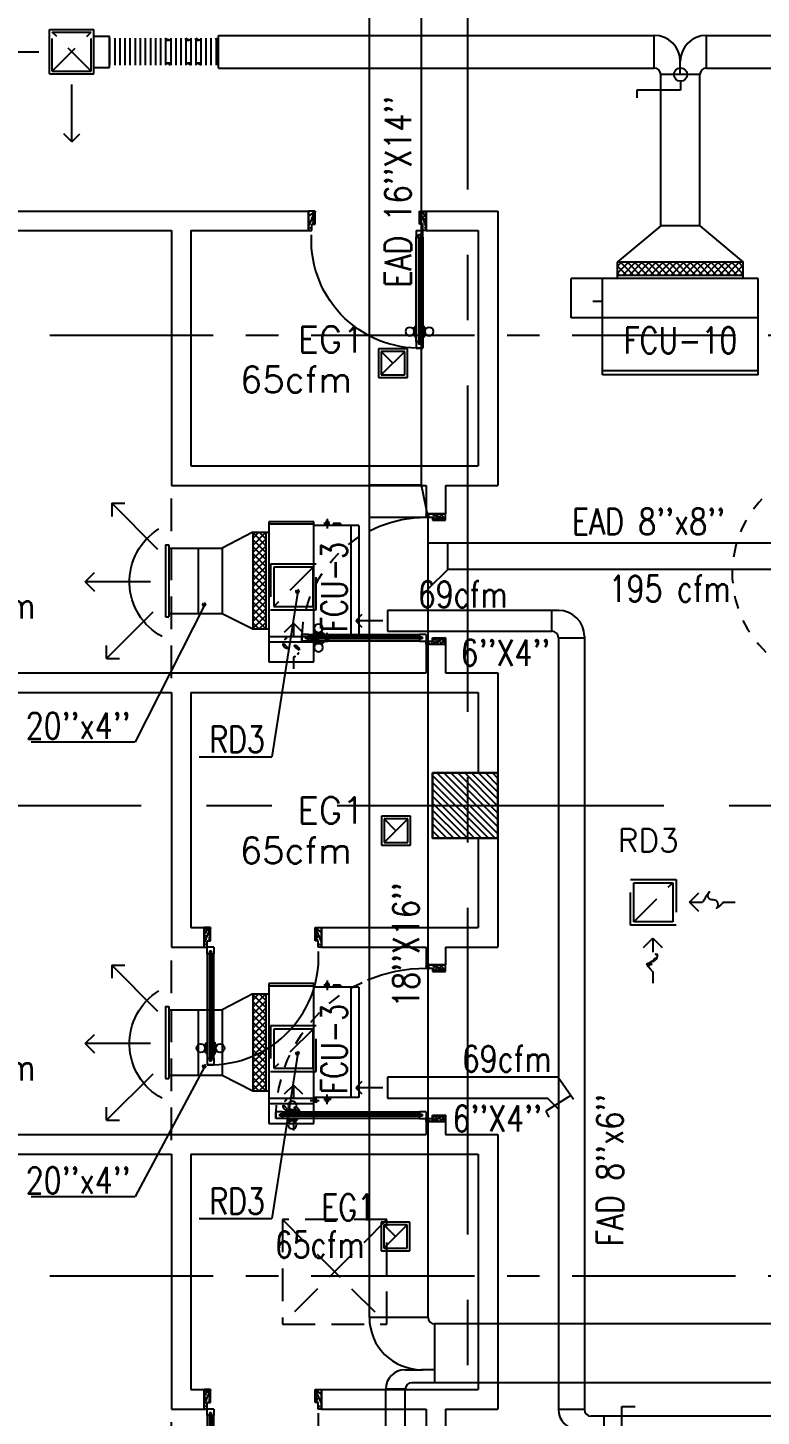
# Model space of a CAD drawing. Extents: x 417866200 to 417866302, y 43498034 to 43498122.
# Drawn here: x 417866214.21 to 417866219.83, y 43498080.18 to 43498090.81 of the extents above; entities that cross this region are included whole.
import ezdxf

# ---------------------------------------------------------------- set-up
doc = ezdxf.new("R2010")
doc.units = 0
doc.header["$MEASUREMENT"] = 0
for name, pattern in [('CENTER', [2, 1.25, -0.25, 0.25, -0.25]), ('CENTERX2', [4, 2.5, -0.5, 0.5, -0.5]), ('HIDDEN', [0.375, 0.25, -0.125])]:
    doc.linetypes.add(name, pattern=pattern)
doc.layers.get('0').update_dxf_attribs({"linetype": 'CONTINUOUS'})
for name, color, linetype in [('AXES', 11, 'CENTERX2'), ('AXES1', 11, 'CENTER'), ('COL', 7, 'CONTINUOUS'), ('DOOR', 9, 'CONTINUOUS'), ('DUCT', 6, 'CONTINUOUS'), ('EXDUCT', 10, 'CONTINUOUS'), ('FCU', 6, 'CONTINUOUS'), ('HAT', 11, 'CONTINUOUS'), ('M-AC-FLEX', 7, 'CONTINUOUS'), ('M-EGU.', 2, 'CONTINUOUS'), ('M-TEXT', 2, 'CONTINUOUS'), ('PSUPPLY', 3, 'HIDDEN'), ('SCD', 2, 'CONTINUOUS'), ('SHAFT', 9, 'CONTINUOUS'), ('TEXT-A', 2, 'CONTINUOUS'), ('WALL', 9, 'CONTINUOUS')]:
    doc.layers.add(name, color=color, linetype=linetype)
doc.styles.add('ROMANS', font='ROMANS.shx', dxfattribs={"width": 0.6})

# ---------------------------------------------------------------- blocks, each defined once
blk = doc.blocks.new('DOOR90')
at = {"layer": 'DOOR', "color": 7, "linetype": 'ByBlock'}
for p, q in [((-150, 0), (0, 0)), ((-150, 0), (-150, -25)), ((0, -50), (-114, 0)), ((0, -50), (-40, 0)), ((0, -50), (0, 0)), ((-1000, -25), (-1050, -25)), ((-1050, -75), (-1050, -25)), ((-1050, -25), (-1050, -75)), ((-1000, -75), (-1050, -75)), ((-1000, -42), (-1020, -42)), ((-1020, -42), (-1020, -58)), ((-1000, -58), (-1020, -58)), ((-1000, -25), (-1000, -42)), ((-1000, -58), (-1000, -75)), ((-878, -18), (-968, -18)), ((-968, -25), (-968, -18)), ((-968, -75), (-968, -82)), ((-878, -82), (-968, -82)), ((-955, -9), (-890, -9)), ((-955, -18), (-955, -9)), ((-955, -18), (-890, -18)), ((-955, -82), (-890, -82)), ((-955, -82), (-955, -91)), ((-955, -91), (-890, -91)), ((-890, -18), (-890, -9)), ((-890, -82), (-890, -91)), ((-878, -25), (-878, -18)), ((-878, -75), (-878, -82)), ((-200, -25), (-150, -25)), ((-200, -42), (-200, -25)), ((-180, -42), (-200, -42)), ((-200, -58), (-180, -58)), ((-200, -75), (-200, -58)), ((-150, -75), (-200, -75)), ((-180, -58), (-180, -42)), ((-150, -25), (-100, -25)), ((-150, -75), (-150, -25)), ((-100, -25), (-100, -50)), ((0, -50), (-100, -37)), ((-100, -50), (0, -50)), ((0, -850), (-114, -900)), ((-100, -875), (-100, -850)), ((0, -850), (-100, -863)), ((-100, -850), (0, -850)), ((0, -850), (-40, -900)), ((0, -850), (0, -900)), ((-150, -875), (-100, -875)), ((-150, -900), (-150, -875)), ((-150, -900), (0, -900)), ((0, -900), (-150, -900))]:
    blk.add_line(p, q, dxfattribs=at)
at = {"layer": 'DOOR', "linetype": 'ByBlock'}
for p, q in [((-200, -25), (-1000, -25)), ((-200, -42), (-1000, -42)), ((-200, -58), (-1000, -58)), ((-1000, -75), (-200, -75))]:
    blk.add_line(p, q, dxfattribs=at)
at = {"layer": 'DOOR', "color": 7, "linetype": 'ByBlock'}
for centre in [(-923, 24), (-923, -124)]:
    blk.add_circle(centre, 32.4, dxfattribs=at)
for centre, radius, start, end in [((0, -50), 154, 161.1053, 166.2858), ((0, -50), 94.4, 148.0182, 180), ((0, -50), 134, 158.1598, 169.28), ((0, -50), 114, 154.0838, 167.3774), ((0, -50), 74.4, 137.7764, 180), ((0, -50), 54.4, 113.2074, 180), ((0, -50), 34.4, 90, 180), ((0, -50), 14.4, 90, 180), ((0, -850), 94.4, 180, 211.9818), ((0, -850), 74.4, 180, 222.2236), ((0, -850), 54.4, 180, 246.7926), ((0, -850), 34.4, 180, 270), ((0, -850), 14.4, 180, 270), ((0, -850), 154, 193.7142, 198.8947), ((0, -850), 134, 190.72, 201.8402)]:
    blk.add_arc(centre, radius, start, end, dxfattribs=at)
at = {"layer": 'DOOR', "linetype": 'HIDDEN', "ltscale": 0.5}
blk.add_arc((-222, -50), 828, 178.2701, 275.003, dxfattribs=at)
blk = doc.blocks.new('DOOR-10')
at = {"layer": 'DOOR', "color": 0, "linetype": 'ByBlock'}
for p, q in [((-26, 1100), (-76, 1100)), ((-76, 1100), (-26, 1100)), ((-76, 1050), (-76, 1100)), ((-43, 1070), (-59, 1070)), ((-59, 1050), (-59, 1070)), ((-43, 1050), (-43, 1070)), ((-26, 1050), (-26, 1100)), ((-83, 1005), (-92, 1005)), ((-92, 1005), (-92, 940)), ((-76, 1018), (-83, 1018)), ((-83, 928), (-83, 1018)), ((-83, 1005), (-83, 940)), ((-59, 1050), (-76, 1050)), ((-26, 1050), (-43, 1050)), ((-26, 1018), (-18, 1018)), ((-18, 928), (-18, 1018)), ((-18, 1005), (-9, 1005)), ((-18, 1005), (-18, 940)), ((-9, 1005), (-9, 940)), ((-83, 940), (-92, 940)), ((-76, 928), (-83, 928)), ((-26, 928), (-18, 928)), ((-18, 940), (-9, 940)), ((-1001, 0), (-1001, 150)), ((-1001, 150), (-976, 150)), ((-1001, 150), (-1001, 0)), ((-976, 150), (-976, 100)), ((-76, 200), (-59, 200)), ((-76, 150), (-76, 200)), ((-76, 150), (-26, 150)), ((-59, 200), (-59, 180)), ((-59, 180), (-43, 180)), ((-43, 200), (-26, 200)), ((-43, 180), (-43, 200)), ((-26, 200), (-26, 150)), ((-1, 150), (-26, 150)), ((-26, 150), (-26, 100)), ((-951, 0), (-1001, 0)), ((-976, 100), (-951, 100)), ((-951, 100), (-951, 0)), ((-51, 100), (-51, 0)), ((-26, 100), (-51, 100)), ((-51, 0), (-1, 0))]:
    blk.add_line(p, q, dxfattribs=at)
at = {"layer": 'DOOR', "linetype": 'ByBlock'}
for p, q in [((-76, 1050), (-76, 200)), ((-59, 200), (-59, 1050)), ((-43, 200), (-43, 1050)), ((-26, 200), (-26, 1050))]:
    blk.add_line(p, q, dxfattribs=at)
at = {"layer": 'DOOR', "color": 9, "linetype": 'ByBlock'}
for p, q in [((-951, 0), (-1001, 114)), ((-51, 0), (-1, 114)), ((-1, 0), (-1, 150)), ((-951, 0), (-1001, 40)), ((-951, 0), (-964, 100)), ((-51, 0), (-37, 100)), ((-51, 0), (-1, 40))]:
    blk.add_line(p, q, dxfattribs=at)
at = {"layer": 'DOOR', "color": 0, "linetype": 'ByBlock'}
for centre in [(-124, 973), (23, 973)]:
    blk.add_circle(centre, 32.4, dxfattribs=at)
at = {"layer": 'DOOR', "linetype": 'HIDDEN', "ltscale": 0.5}
blk.add_arc((-23, 149), 952, 93.1482, 179.9482, dxfattribs=at)
at = {"layer": 'DOOR', "color": 9, "linetype": 'ByBlock'}
for centre, radius, start, end in [((-951, 0), 154, 103.7142, 108.8947), ((-951, 0), 134, 100.72, 111.8402), ((-51, 0), 134, 68.1598, 79.28), ((-51, 0), 114, 64.0838, 77.3774), ((-51, 0), 154, 71.1053, 76.2858), ((-951, 0), 94.4, 90, 121.9818), ((-951, 0), 74.4, 90, 132.2236), ((-951, 0), 54.4, 90, 156.7926), ((-951, 0), 34.4, 90, 180), ((-951, 0), 14.4, 90, 180), ((-51, 0), 94.4, 58.0182, 90), ((-51, 0), 74.4, 47.7764, 90), ((-51, 0), 54.4, 23.2074, 90), ((-51, 0), 34.4, 0, 90), ((-51, 0), 14.4, 0, 90)]:
    blk.add_arc(centre, radius, start, end, dxfattribs=at)
blk = doc.blocks.new('*X98')
at = {"color": 0}
for p, q in [((245929, 162720), (246399, 163190)), ((245929, 162773), (246345, 163190)), ((245929, 162826), (246292, 163190)), ((245929, 162879), (246239, 163190)), ((245929, 162932), (246186, 163190)), ((245929, 162985), (246133, 163190)), ((245929, 163038), (246080, 163190)), ((245929, 163091), (246027, 163190)), ((245929, 163144), (245974, 163190)), ((245952, 162690), (246429, 163167)), ((246005, 162690), (246429, 163114)), ((246058, 162690), (246429, 163061)), ((246111, 162690), (246429, 163008)), ((246164, 162690), (246429, 162955)), ((246217, 162690), (246429, 162902)), ((246270, 162690), (246429, 162849)), ((246323, 162690), (246429, 162796)), ((246376, 162690), (246429, 162742))]:
    blk.add_line(p, q, dxfattribs=at)
blk = doc.blocks.new('COL50')
at = {"layer": 'COL'}
blk.add_lwpolyline([(-250, 250), (-250, -250), (250, -250), (250, 250)], close=True, dxfattribs=at)
blk = doc.blocks.new('DOOR100')
at = {"layer": 'DOOR', "color": 7, "linetype": 'ByBlock'}
for p, q in [((-75, 1250), (-75, 1300)), ((-75, 1300), (-25, 1300)), ((-25, 1300), (-75, 1300)), ((-25, 1250), (-25, 1300)), ((-91, 1205), (-91, 1140)), ((-82, 1205), (-91, 1205)), ((-82, 1128), (-82, 1218)), ((-75, 1218), (-82, 1218)), ((-82, 1205), (-82, 1140)), ((-58, 1250), (-75, 1250)), ((-58, 1250), (-58, 1270)), ((-42, 1270), (-58, 1270)), ((-42, 1250), (-42, 1270)), ((-25, 1250), (-42, 1250)), ((-25, 1218), (-18, 1218)), ((-18, 1128), (-18, 1218)), ((-18, 1205), (-18, 1140)), ((-18, 1205), (-9, 1205)), ((-9, 1205), (-9, 1140)), ((-82, 1140), (-91, 1140)), ((-75, 1128), (-82, 1128)), ((-25, 1128), (-18, 1128)), ((-18, 1140), (-9, 1140)), ((-1200, 0), (-1200, 150)), ((-1200, 150), (-1175, 150)), ((-1200, 150), (-1200, 0)), ((-1150, 0), (-1200, 114)), ((-1175, 150), (-1175, 100)), ((-75, 200), (-58, 200)), ((-75, 150), (-75, 200)), ((-75, 150), (-25, 150)), ((-58, 200), (-58, 180)), ((-58, 180), (-42, 180)), ((-50, 0), (0, 114)), ((-42, 200), (-25, 200)), ((-42, 180), (-42, 200)), ((-25, 200), (-25, 150)), ((0, 150), (-25, 150)), ((-25, 150), (-25, 100)), ((0, 0), (0, 150)), ((0, 150), (0, 0)), ((-1150, 0), (-1200, 40)), ((-1150, 0), (-1200, 0)), ((-1175, 100), (-1150, 100)), ((-1150, 0), (-1163, 100)), ((-1150, 100), (-1150, 0)), ((-50, 100), (-50, 0)), ((-50, 0), (-37, 100)), ((-25, 100), (-50, 100)), ((-50, 0), (0, 40)), ((-50, 0), (0, 0))]:
    blk.add_line(p, q, dxfattribs=at)
at = {"layer": 'DOOR', "linetype": 'ByBlock'}
for p, q in [((-75, 1250), (-75, 200)), ((-58, 200), (-58, 1250)), ((-42, 200), (-42, 1250)), ((-25, 200), (-25, 1250))]:
    blk.add_line(p, q, dxfattribs=at)
at = {"layer": 'DOOR', "color": 7, "linetype": 'ByBlock'}
for centre in [(-124, 1173), (24, 1173)]:
    blk.add_circle(centre, 32.4, dxfattribs=at)
at = {"layer": 'DOOR', "linetype": 'HIDDEN', "ltscale": 0.5}
blk.add_arc((-25, 150), 1150, 90, 180, dxfattribs=at)
at = {"layer": 'DOOR', "color": 7, "linetype": 'ByBlock'}
for centre, radius, start, end in [((-1150, 0), 154, 103.7142, 108.8947), ((-1150, 0), 134, 100.72, 111.8402), ((-50, 0), 134, 68.1598, 79.28), ((-50, 0), 114, 64.0838, 77.3774), ((-50, 0), 154, 71.1053, 76.2858), ((-1150, 0), 94.4, 90, 121.9818), ((-1150, 0), 74.4, 90, 132.2236), ((-1150, 0), 54.4, 90, 156.7926), ((-1150, 0), 34.4, 90, 180), ((-1150, 0), 14.4, 90, 180), ((-50, 0), 94.4, 58.0182, 90), ((-50, 0), 74.4, 47.7764, 90), ((-50, 0), 54.4, 23.2074, 90), ((-50, 0), 34.4, 0, 90), ((-50, 0), 14.4, 0, 90)]:
    blk.add_arc(centre, radius, start, end, dxfattribs=at)
blk = doc.blocks.new('*X25')
at = {"color": 0}
for p, q in [((-750, 2538), (-672, 2616)), ((-750, 2591), (-725, 2616)), ((-660, 2516), (-750, 2606)), ((-713, 2516), (-750, 2553)), ((-719, 2516), (-619, 2616)), ((-607, 2516), (-707, 2616)), ((-666, 2516), (-566, 2616)), ((-554, 2516), (-654, 2616)), ((-613, 2516), (-513, 2616)), ((-501, 2516), (-601, 2616)), ((-560, 2516), (-460, 2616)), ((-448, 2516), (-548, 2616)), ((-507, 2516), (-407, 2616)), ((-394, 2516), (-494, 2616)), ((-454, 2516), (-354, 2616)), ((-341, 2516), (-441, 2616)), ((-401, 2516), (-301, 2616)), ((-288, 2516), (-388, 2616)), ((-348, 2516), (-248, 2616)), ((-235, 2516), (-335, 2616)), ((-295, 2516), (-195, 2616)), ((-182, 2516), (-282, 2616)), ((-242, 2516), (-142, 2616)), ((-129, 2516), (-229, 2616)), ((-189, 2516), (-89, 2616)), ((-76, 2516), (-176, 2616)), ((-136, 2516), (-36, 2616)), ((-23, 2516), (-123, 2616)), ((-83, 2516), (17, 2616)), ((30, 2516), (-70, 2616)), ((-30, 2516), (70, 2616)), ((83, 2516), (-17, 2616)), ((23, 2516), (123, 2616)), ((136, 2516), (36, 2616)), ((76, 2516), (176, 2616)), ((189, 2516), (89, 2616)), ((129, 2516), (215, 2601)), ((215, 2543), (142, 2616)), ((215, 2596), (195, 2616)), ((182, 2516), (215, 2548))]:
    blk.add_line(p, q, dxfattribs=at)
blk = doc.blocks.new('WAP16')
at = {"color": 6}
for p, q in [((-597, 0), (-597, -737)), ((-597, 0), (597, 0)), ((597, 0), (597, -737)), ((-597, -437), (597, -437)), ((-597, -737), (597, -737))]:
    blk.add_line(p, q, dxfattribs=at)
at = {"color": 3}
for p, q in [((-597, -32), (597, -32)), ((597, -437), (835, -437)), ((835, -437), (835, -737)), ((597, -562), (670, -562)), ((-482, -737), (-482, -862)), ((482, -737), (482, -862)), ((597, -737), (835, -737)), ((-482, -762), (482, -762)), ((-482, -862), (482, -862))]:
    blk.add_line(p, q, dxfattribs=at)
at = {"color": 11}
blk.add_blockref('*X25', (268, -3378), dxfattribs=at)
blk = doc.blocks.new('*X71')
at = {"color": 0}
for p, q in [((16890, -2467), (16943, -2414)), ((16890, -2520), (16990, -2420)), ((16990, -2512), (16892, -2414)), ((16990, -2459), (16945, -2414)), ((16990, -2565), (16890, -2465)), ((16890, -2573), (16990, -2473)), ((16990, -2619), (16890, -2519)), ((16890, -2626), (16990, -2526)), ((16990, -2672), (16890, -2572)), ((16890, -2679), (16990, -2579)), ((16990, -2725), (16890, -2625)), ((16890, -2732), (16990, -2632)), ((16990, -2778), (16890, -2678)), ((16890, -2785), (16990, -2685)), ((16990, -2831), (16890, -2731)), ((16890, -2838), (16990, -2738)), ((16990, -2884), (16890, -2784)), ((16890, -2891), (16990, -2791)), ((16990, -2937), (16890, -2837)), ((16890, -2944), (16990, -2844)), ((16990, -2990), (16890, -2890)), ((16890, -2997), (16990, -2897)), ((16990, -3043), (16890, -2943)), ((16890, -3050), (16990, -2950)), ((16990, -3096), (16890, -2996)), ((16890, -3103), (16990, -3003)), ((16990, -3149), (16890, -3049)), ((16892, -3155), (16990, -3056)), ((16944, -3155), (16890, -3102)), ((16945, -3155), (16990, -3109))]:
    blk.add_line(p, q, dxfattribs=at)

msp = doc.modelspace()

# ---------------------------------------------------------------- linework, layer by layer
at = {"layer": 'AXES'}
for p, q in [((417866217.584, 43498033.573), (417866217.584, 43498111.285)), ((417866200.584, 43498084.857), (417866268.624, 43498084.857))]:
    msp.add_line(p, q, dxfattribs=at)
at = {"layer": 'AXES1'}
for p, q in [((417866210.384, 43498088.457), (417866267.788, 43498088.457)), ((417866210.384, 43498081.257), (417866267.788, 43498081.257))]:
    msp.add_line(p, q, dxfattribs=at)
at = {"layer": 'DUCT', "linetype": 'ByBlock'}
for p, q in [((417866215.674, 43498090.502), (417866215.674, 43498090.752)), ((417866215.674, 43498090.752), (417866219.011, 43498090.752)), ((417866219.011, 43498090.502), (417866219.011, 43498090.752)), ((417866219.411, 43498090.502), (417866219.411, 43498090.752)), ((417866219.411, 43498090.752), (417866228.602, 43498090.752)), ((417866219.211, 43498090.452), (417866219.211, 43498090.552)), ((417866215.674, 43498090.502), (417866219.011, 43498090.502)), ((417866219.061, 43498089.295), (417866219.061, 43498090.452)), ((417866219.361, 43498090.452), (417866219.061, 43498090.452)), ((417866219.361, 43498089.295), (417866219.361, 43498090.452)), ((417866219.411, 43498090.502), (417866228.602, 43498090.502)), ((417866219.213, 43498090.401), (417866219.213, 43498090.332)), ((417866219.213, 43498090.332), (417866218.878, 43498090.332)), ((417866218.878, 43498090.332), (417866218.878, 43498090.274)), ((417866219.061, 43498089.295), (417866218.728, 43498089.015)), ((417866219.361, 43498089.295), (417866219.061, 43498089.295)), ((417866219.361, 43498089.295), (417866219.693, 43498089.015)), ((417866218.277, 43498086.14), (417866218.277, 43498080.232)), ((417866218.477, 43498086.15), (417866218.477, 43498080.232)), ((417866218.764, 43498080.256), (417866218.865, 43498080.256)), ((417866218.764, 43498080.084), (417866218.764, 43498080.256)), ((417866218.477, 43498080.232), (417866218.277, 43498080.232)), ((417866234.267, 43498080.182), (417866218.527, 43498080.182)), ((417866218.627, 43498079.882), (417866218.627, 43498080.182))]:
    msp.add_line(p, q, dxfattribs=at)
at = {"layer": 'DUCT', "linetype": 'Continuous'}
for p, q in [((417866215.938, 43498086.949), (417866215.703, 43498086.827)), ((417866215.295, 43498086.827), (417866215.52, 43498086.827)), ((417866215.52, 43498086.827), (417866215.52, 43498086.327)), ((417866215.52, 43498086.827), (417866215.703, 43498086.827)), ((417866215.703, 43498086.827), (417866215.703, 43498086.327)), ((417866215.295, 43498086.327), (417866215.52, 43498086.327)), ((417866215.52, 43498086.327), (417866215.703, 43498086.327)), ((417866215.703, 43498086.327), (417866215.938, 43498086.208)), ((417866215.938, 43498083.414), (417866215.703, 43498083.292)), ((417866215.295, 43498083.292), (417866215.52, 43498083.292)), ((417866215.52, 43498083.292), (417866215.52, 43498082.792)), ((417866215.52, 43498083.292), (417866215.703, 43498083.292)), ((417866215.703, 43498083.292), (417866215.703, 43498082.792)), ((417866215.295, 43498082.792), (417866215.52, 43498082.792)), ((417866215.52, 43498082.792), (417866215.703, 43498082.792)), ((417866215.703, 43498082.792), (417866215.938, 43498082.673))]:
    msp.add_line(p, q, dxfattribs=at)
at = {"layer": 'DUCT'}
for p, q in [((417866218.277, 43498086.35), (417866216.968, 43498086.35)), ((417866216.968, 43498086.35), (417866216.968, 43498086.19)), ((417866218.227, 43498086.19), (417866218.227, 43498086.35)), ((417866216.968, 43498086.19), (417866218.227, 43498086.19)), ((417866218.181, 43498086.092), (417866218.181, 43498086.092)), ((417866218.277, 43498086.14), (417866218.477, 43498086.14)), ((417866218.275, 43498082.776), (417866216.968, 43498082.776)), ((417866216.968, 43498082.776), (417866216.968, 43498082.616)), ((417866218.275, 43498082.776), (417866218.393, 43498082.608)), ((417866216.968, 43498082.616), (417866218.195, 43498082.616)), ((417866218.372, 43498082.637), (417866218.181, 43498082.517)), ((417866218.275, 43498082.536), (417866218.195, 43498082.616)), ((417866218.181, 43498082.517), (417866218.204, 43498082.472)), ((417866218.181, 43498082.517), (417866218.181, 43498082.517))]:
    msp.add_line(p, q, dxfattribs=at)
at = {"layer": 'DUCT', "linetype": 'ByBlock'}
msp.add_circle((417866219.213, 43498090.452), 0.0512, dxfattribs=at)
for centre, radius, start, end in [((417866219.011, 43498090.552), 0.2, 0, 90), ((417866219.411, 43498090.552), 0.2, 90, 180), ((417866219.011, 43498090.452), 0.05, 0, 90), ((417866219.411, 43498090.452), 0.05, 90, 180), ((417866218.427, 43498080.232), 0.15, 180, 270), ((417866218.527, 43498080.232), 0.05, 180, 270)]:
    msp.add_arc(centre, radius, start, end, dxfattribs=at)
at = {"layer": 'DUCT'}
for centre, radius in [((417866218.277, 43498086.15), 0.2), ((417866218.227, 43498086.14), 0.05)]:
    msp.add_arc(centre, radius, 0, 90, dxfattribs=at)
at = {"layer": 'EXDUCT', "linetype": 'ByBlock'}
for p, q in [((417866216.83, 43498080.938), (417866216.83, 43498092.557)), ((417866217.23, 43498087.31), (417866217.23, 43498092.432)), ((417866217.23, 43498087.31), (417866216.83, 43498087.31)), ((417866217.28, 43498087.062), (417866217.23, 43498087.31)), ((417866217.28, 43498087.062), (417866216.83, 43498087.062)), ((417866217.28, 43498080.938), (417866217.28, 43498087.062)), ((417866222.628, 43498086.864), (417866217.28, 43498086.864)), ((417866217.43, 43498086.664), (417866217.43, 43498086.864)), ((417866217.43, 43498086.664), (417866217.28, 43498086.514)), ((417866221.391, 43498086.664), (417866217.43, 43498086.664)), ((417866217.28, 43498080.938), (417866216.83, 43498080.938)), ((417866217.33, 43498080.888), (417866217.33, 43498080.438)), ((417866227.393, 43498080.888), (417866217.33, 43498080.888)), ((417866217.105, 43498080.538), (417866217.238, 43498080.538)), ((417866217.33, 43498080.538), (417866217.23, 43498080.538)), ((417866217.105, 43498080.388), (417866216.955, 43498080.388)), ((417866216.955, 43498077.469), (417866216.955, 43498080.388)), ((417866217.105, 43498077.469), (417866217.105, 43498080.388)), ((417866227.393, 43498080.438), (417866217.155, 43498080.438))]:
    msp.add_line(p, q, dxfattribs=at)
for centre, radius, start, end in [((417866217.23, 43498080.938), 0.4, 180, 270), ((417866217.33, 43498080.938), 0.05, 180, 270), ((417866217.105, 43498080.388), 0.15, 90, 180), ((417866217.155, 43498080.388), 0.05, 90, 180)]:
    msp.add_arc(centre, radius, start, end, dxfattribs=at)
at = {"layer": 'FCU', "color": 3}
for p, q in [((417866216.507, 43498087.051), (417866216.507, 43498086.978)), ((417866215.938, 43498086.949), (417866215.938, 43498086.208)), ((417866215.938, 43498086.949), (417866216.061, 43498086.949)), ((417866216.038, 43498086.949), (417866216.038, 43498086.208)), ((417866216.404, 43498087.009), (417866216.061, 43498087.009)), ((417866216.528, 43498087.016), (417866216.481, 43498087.016)), ((417866216.517, 43498087.031), (417866216.497, 43498087.031)), ((417866216.497, 43498087.031), (417866216.497, 43498087.001)), ((417866216.517, 43498087.031), (417866216.517, 43498087.001)), ((417866216.553, 43498087.016), (417866216.553, 43498087.001)), ((417866216.608, 43498087.016), (417866216.553, 43498087.016)), ((417866216.608, 43498087.016), (417866216.608, 43498087.001)), ((417866216.689, 43498087.001), (417866216.689, 43498086.156)), ((417866215.938, 43498086.208), (417866216.061, 43498086.208)), ((417866216.404, 43498086.148), (417866216.061, 43498086.148)), ((417866216.061, 43498086.11), (417866216.061, 43498085.957)), ((417866216.445, 43498086.131), (417866216.376, 43498086.131)), ((417866216.429, 43498086.141), (417866216.404, 43498086.141)), ((417866216.429, 43498086.121), (417866216.404, 43498086.121)), ((417866216.404, 43498085.957), (417866216.404, 43498086.11)), ((417866216.429, 43498086.121), (417866216.429, 43498086.141)), ((417866216.537, 43498086.141), (417866216.481, 43498086.141)), ((417866216.497, 43498086.126), (417866216.497, 43498086.156)), ((417866216.517, 43498086.126), (417866216.497, 43498086.126)), ((417866216.507, 43498086.106), (417866216.507, 43498086.179)), ((417866216.517, 43498086.126), (417866216.517, 43498086.156)), ((417866216.061, 43498085.957), (417866216.404, 43498085.957)), ((417866216.404, 43498083.474), (417866216.061, 43498083.474)), ((417866216.528, 43498083.481), (417866216.481, 43498083.481)), ((417866216.517, 43498083.496), (417866216.497, 43498083.496)), ((417866216.497, 43498083.496), (417866216.497, 43498083.466)), ((417866216.507, 43498083.516), (417866216.507, 43498083.443)), ((417866216.517, 43498083.496), (417866216.517, 43498083.466)), ((417866216.553, 43498083.481), (417866216.553, 43498083.466)), ((417866216.608, 43498083.481), (417866216.553, 43498083.481)), ((417866216.608, 43498083.481), (417866216.608, 43498083.466)), ((417866216.689, 43498083.466), (417866216.689, 43498082.621)), ((417866215.938, 43498083.414), (417866215.938, 43498082.673)), ((417866215.938, 43498083.414), (417866216.061, 43498083.414)), ((417866216.038, 43498083.414), (417866216.038, 43498082.673)), ((417866215.938, 43498082.673), (417866216.061, 43498082.673)), ((417866216.404, 43498082.613), (417866216.061, 43498082.613)), ((417866216.445, 43498082.596), (417866216.376, 43498082.596)), ((417866216.429, 43498082.606), (417866216.404, 43498082.606)), ((417866216.429, 43498082.586), (417866216.404, 43498082.586)), ((417866216.429, 43498082.586), (417866216.429, 43498082.606)), ((417866216.537, 43498082.606), (417866216.481, 43498082.606)), ((417866216.497, 43498082.591), (417866216.497, 43498082.621)), ((417866216.517, 43498082.591), (417866216.497, 43498082.591)), ((417866216.507, 43498082.571), (417866216.507, 43498082.644)), ((417866216.517, 43498082.591), (417866216.517, 43498082.621)), ((417866216.061, 43498082.575), (417866216.061, 43498082.422)), ((417866216.404, 43498082.422), (417866216.404, 43498082.575)), ((417866216.061, 43498082.422), (417866216.404, 43498082.422))]:
    msp.add_line(p, q, dxfattribs=at)
at = {"layer": 'FCU', "color": 6}
for p, q in [((417866216.404, 43498087.029), (417866216.061, 43498087.029)), ((417866216.061, 43498087.029), (417866216.061, 43498086.11)), ((417866216.404, 43498086.11), (417866216.404, 43498087.029)), ((417866216.75, 43498087.001), (417866216.404, 43498087.001)), ((417866216.75, 43498087.001), (417866216.75, 43498086.156)), ((417866216.061, 43498086.11), (417866216.404, 43498086.11)), ((417866216.75, 43498086.156), (417866216.404, 43498086.156)), ((417866216.404, 43498083.494), (417866216.061, 43498083.494)), ((417866216.061, 43498083.494), (417866216.061, 43498082.575)), ((417866216.404, 43498082.575), (417866216.404, 43498083.494)), ((417866216.75, 43498083.466), (417866216.404, 43498083.466)), ((417866216.75, 43498083.466), (417866216.75, 43498082.621)), ((417866216.75, 43498082.621), (417866216.404, 43498082.621)), ((417866216.061, 43498082.575), (417866216.404, 43498082.575))]:
    msp.add_line(p, q, dxfattribs=at)
at = {"layer": 'M-AC-FLEX', "color": 11}
for p, q in [((417866214.841, 43498090.731), (417866214.841, 43498090.523)), ((417866214.88, 43498090.731), (417866214.88, 43498090.523)), ((417866214.919, 43498090.731), (417866214.919, 43498090.523)), ((417866214.958, 43498090.731), (417866214.958, 43498090.523)), ((417866214.997, 43498090.731), (417866214.997, 43498090.523)), ((417866215.036, 43498090.731), (417866215.036, 43498090.523)), ((417866215.036, 43498090.731), (417866215.036, 43498090.523)), ((417866215.075, 43498090.731), (417866215.075, 43498090.523)), ((417866215.114, 43498090.731), (417866215.114, 43498090.523)), ((417866215.153, 43498090.731), (417866215.153, 43498090.523)), ((417866215.192, 43498090.731), (417866215.192, 43498090.523)), ((417866215.231, 43498090.731), (417866215.231, 43498090.523)), ((417866215.27, 43498090.731), (417866215.27, 43498090.523)), ((417866215.27, 43498090.731), (417866215.27, 43498090.523)), ((417866215.309, 43498090.731), (417866215.309, 43498090.523)), ((417866215.309, 43498090.731), (417866215.309, 43498090.523)), ((417866215.347, 43498090.731), (417866215.347, 43498090.523)), ((417866215.347, 43498090.731), (417866215.347, 43498090.523)), ((417866215.386, 43498090.731), (417866215.386, 43498090.523)), ((417866215.386, 43498090.731), (417866215.386, 43498090.523)), ((417866215.424, 43498090.731), (417866215.424, 43498090.523)), ((417866215.424, 43498090.731), (417866215.424, 43498090.523)), ((417866215.424, 43498090.731), (417866215.424, 43498090.523)), ((417866215.424, 43498090.731), (417866215.424, 43498090.523)), ((417866215.463, 43498090.731), (417866215.463, 43498090.523)), ((417866215.463, 43498090.731), (417866215.463, 43498090.523)), ((417866215.463, 43498090.731), (417866215.463, 43498090.523)), ((417866215.463, 43498090.731), (417866215.463, 43498090.523)), ((417866215.501, 43498090.731), (417866215.501, 43498090.523)), ((417866215.501, 43498090.731), (417866215.501, 43498090.523)), ((417866215.501, 43498090.731), (417866215.501, 43498090.523)), ((417866215.501, 43498090.731), (417866215.501, 43498090.523)), ((417866215.54, 43498090.731), (417866215.54, 43498090.523)), ((417866215.54, 43498090.731), (417866215.54, 43498090.523)), ((417866215.54, 43498090.731), (417866215.54, 43498090.523)), ((417866215.54, 43498090.731), (417866215.54, 43498090.523)), ((417866215.578, 43498090.731), (417866215.578, 43498090.523)), ((417866215.578, 43498090.731), (417866215.578, 43498090.523)), ((417866215.617, 43498090.731), (417866215.617, 43498090.523)), ((417866215.617, 43498090.731), (417866215.617, 43498090.523)), ((417866215.656, 43498090.731), (417866215.656, 43498090.523)), ((417866215.656, 43498090.731), (417866215.656, 43498090.523))]:
    msp.add_line(p, q, dxfattribs=at)
at = {"layer": 'M-AC-FLEX'}
for points in [[(417866214.919, 43498090.731, -1), (417866214.88, 43498090.731, 1), (417866214.841, 43498090.731)], [(417866214.88, 43498090.731, 1), (417866214.919, 43498090.731, -1), (417866214.958, 43498090.731)], [(417866214.958, 43498090.731, 1), (417866214.919, 43498090.731)], [(417866214.997, 43498090.731, -1), (417866214.958, 43498090.731, 1), (417866214.919, 43498090.731)], [(417866214.919, 43498090.731, -1), (417866214.958, 43498090.731)], [(417866214.958, 43498090.731, 1), (417866214.997, 43498090.731, -1), (417866215.036, 43498090.731)], [(417866215.036, 43498090.731, 1), (417866214.997, 43498090.731)], [(417866215.075, 43498090.731, -1), (417866215.036, 43498090.731, 1), (417866214.997, 43498090.731)], [(417866214.997, 43498090.731, -1), (417866215.036, 43498090.731)], [(417866214.997, 43498090.731, -1), (417866215.036, 43498090.731)], [(417866215.036, 43498090.731, 1), (417866214.997, 43498090.731)], [(417866215.036, 43498090.731, 1), (417866215.075, 43498090.731, -1), (417866215.114, 43498090.731)], [(417866215.153, 43498090.731, -1), (417866215.114, 43498090.731, 1), (417866215.075, 43498090.731)], [(417866215.075, 43498090.731, -1), (417866215.114, 43498090.731)], [(417866215.114, 43498090.731, 1), (417866215.075, 43498090.731)], [(417866215.114, 43498090.731, 1), (417866215.153, 43498090.731, -1), (417866215.192, 43498090.731, 1), (417866215.231, 43498090.731, -1.018005), (417866215.27, 43498090.731)], [(417866215.386, 43498090.731, -1), (417866215.347, 43498090.731, 1.018005), (417866215.309, 43498090.731)], [(417866215.347, 43498090.731, 1), (417866215.386, 43498090.731, -1.018005), (417866215.424, 43498090.731)], [(417866215.463, 43498090.731, -1.017916), (417866215.501, 43498090.731)], [(417866215.463, 43498090.731, -1.017916), (417866215.501, 43498090.731)], [(417866215.617, 43498090.731, -1), (417866215.578, 43498090.731, 1.018005), (417866215.54, 43498090.731)], [(417866215.578, 43498090.731, 1), (417866215.617, 43498090.731, -1.018005), (417866215.656, 43498090.731)], [(417866214.919, 43498090.523, 1), (417866214.88, 43498090.523, -1), (417866214.841, 43498090.523)], [(417866214.88, 43498090.523, -1), (417866214.919, 43498090.523, 1), (417866214.958, 43498090.523)], [(417866214.997, 43498090.523, 1), (417866214.958, 43498090.523, -1), (417866214.919, 43498090.523)], [(417866214.958, 43498090.523, -1.000001), (417866214.919, 43498090.523)], [(417866214.919, 43498090.523, 1.000001), (417866214.958, 43498090.523)], [(417866214.958, 43498090.523, -1), (417866214.997, 43498090.523, 1), (417866215.036, 43498090.523)], [(417866215.075, 43498090.523, 1), (417866215.036, 43498090.523, -1), (417866214.997, 43498090.523)], [(417866215.036, 43498090.523, -1.000001), (417866214.997, 43498090.523)], [(417866214.997, 43498090.523, 1.000001), (417866215.036, 43498090.523)], [(417866214.997, 43498090.523, 1.000001), (417866215.036, 43498090.523)], [(417866215.036, 43498090.523, -1.000001), (417866214.997, 43498090.523)], [(417866215.036, 43498090.523, -1), (417866215.075, 43498090.523, 1), (417866215.114, 43498090.523)], [(417866215.153, 43498090.523, 1), (417866215.114, 43498090.523, -1), (417866215.075, 43498090.523)], [(417866215.075, 43498090.523, 1.000001), (417866215.114, 43498090.523)], [(417866215.114, 43498090.523, -1.000001), (417866215.075, 43498090.523)], [(417866215.114, 43498090.523, -1), (417866215.153, 43498090.523, 1), (417866215.192, 43498090.523, -1), (417866215.231, 43498090.523, 1.018005), (417866215.27, 43498090.523)], [(417866215.386, 43498090.523, 1), (417866215.347, 43498090.523, -1.018005), (417866215.309, 43498090.523)], [(417866215.347, 43498090.523, -1), (417866215.386, 43498090.523, 1.018005), (417866215.424, 43498090.523)], [(417866215.501, 43498090.523, -1.000002), (417866215.463, 43498090.524)], [(417866215.617, 43498090.523, 1), (417866215.578, 43498090.523, -1.018005), (417866215.54, 43498090.523)], [(417866215.578, 43498090.523, -1), (417866215.617, 43498090.523, 1.018005), (417866215.656, 43498090.523)]]:
    msp.add_lwpolyline(points, format="xyb", dxfattribs=at)
for centre, start, end in [((417866215.289, 43498090.731), 180, 331.5686), ((417866215.289, 43498090.731), 208.4314, 0), ((417866215.444, 43498090.731), 180, 331.5686), ((417866215.444, 43498090.731), 180, 331.5686), ((417866215.444, 43498090.731), 208.4314, 0), ((417866215.444, 43498090.731), 208.4314, 0), ((417866215.52, 43498090.731), 180, 331.5686), ((417866215.52, 43498090.731), 180, 331.5686), ((417866215.52, 43498090.731), 208.4314, 0), ((417866215.52, 43498090.731), 208.4314, 0), ((417866215.675, 43498090.731), 180, 267.8333), ((417866215.675, 43498090.731), 208.4314, 267.8333), ((417866215.289, 43498090.523), 28.4314, 180.0178), ((417866215.289, 43498090.523), 28.4314, 180.0178), ((417866215.289, 43498090.523), 359.9822, 151.5686), ((417866215.289, 43498090.523), 359.9822, 151.5686), ((417866215.444, 43498090.523), 28.4314, 180.0178), ((417866215.444, 43498090.523), 28.4314, 180.0178), ((417866215.444, 43498090.523), 28.4314, 180.0178), ((417866215.444, 43498090.523), 28.4314, 180.0178), ((417866215.444, 43498090.523), 359.9822, 151.5686), ((417866215.444, 43498090.523), 359.9822, 151.5686), ((417866215.444, 43498090.523), 359.9822, 151.5686), ((417866215.444, 43498090.523), 359.9822, 151.5686), ((417866215.52, 43498090.523), 28.4314, 180.0178), ((417866215.52, 43498090.523), 28.4314, 180.0178), ((417866215.52, 43498090.523), 28.4314, 180.0178), ((417866215.52, 43498090.523), 28.4314, 180.0178), ((417866215.52, 43498090.523), 359.9822, 151.5686), ((417866215.52, 43498090.523), 359.9822, 151.5686), ((417866215.52, 43498090.523), 359.9822, 151.5686), ((417866215.52, 43498090.523), 359.9822, 151.5686), ((417866215.675, 43498090.523), 92.1667, 180.0178), ((417866215.675, 43498090.523), 92.1667, 180.0178), ((417866215.675, 43498090.523), 92.1667, 151.5686), ((417866215.675, 43498090.523), 92.1667, 151.5686)]:
    msp.add_arc(centre, 0.0195, start, end, dxfattribs=at)
at = {"layer": 'M-EGU.'}
for p, q in [((417866214.381, 43498090.797), (417866214.721, 43498090.797)), ((417866214.381, 43498090.457), (417866214.381, 43498090.797)), ((417866214.721, 43498090.457), (417866214.721, 43498090.797)), ((417866214.721, 43498090.747), (417866214.841, 43498090.747)), ((417866214.841, 43498090.507), (417866214.841, 43498090.747)), ((417866213.86, 43498090.627), (417866214.299, 43498090.627)), ((417866214.381, 43498090.457), (417866214.721, 43498090.457)), ((417866214.721, 43498090.507), (417866214.841, 43498090.507)), ((417866214.551, 43498089.936), (417866214.551, 43498090.375)), ((417866214.551, 43498089.936), (417866214.49, 43498089.997)), ((417866214.551, 43498089.936), (417866214.612, 43498089.997)), ((417866216.399, 43498086.68), (417866216.099, 43498086.68)), ((417866216.099, 43498086.68), (417866216.099, 43498086.38)), ((417866216.399, 43498086.38), (417866216.399, 43498086.68)), ((417866216.099, 43498086.38), (417866216.399, 43498086.38)), ((417866216.773, 43498086.318), (417866216.726, 43498086.27)), ((417866216.249, 43498086.252), (417866216.178, 43498086.181)), ((417866216.32, 43498086.181), (417866216.249, 43498086.252)), ((417866216.249, 43498086.252), (417866216.249, 43498086.151)), ((417866216.933, 43498086.27), (417866216.726, 43498086.27)), ((417866216.726, 43498086.27), (417866216.773, 43498086.223)), ((417866216.249, 43498085.992), (417866216.249, 43498085.903)), ((417866218.854, 43498083.966), (417866218.854, 43498084.266)), ((417866218.854, 43498084.266), (417866219.154, 43498084.266)), ((417866219.154, 43498084.266), (417866219.154, 43498083.966)), ((417866219.281, 43498084.116), (417866219.352, 43498084.187)), ((417866219.352, 43498084.045), (417866219.281, 43498084.116)), ((417866219.281, 43498084.116), (417866219.382, 43498084.116)), ((417866219.542, 43498084.116), (417866219.63, 43498084.116)), ((417866219.154, 43498083.966), (417866218.854, 43498083.966)), ((417866218.93, 43498083.769), (417866219.001, 43498083.84)), ((417866219.001, 43498083.84), (417866219.071, 43498083.769)), ((417866219.001, 43498083.84), (417866219.001, 43498083.733)), ((417866219.001, 43498083.583), (417866219.001, 43498083.497)), ((417866216.399, 43498083.145), (417866216.099, 43498083.145)), ((417866216.099, 43498083.145), (417866216.099, 43498082.845)), ((417866216.399, 43498082.845), (417866216.399, 43498083.145)), ((417866216.099, 43498082.845), (417866216.399, 43498082.845)), ((417866216.249, 43498082.717), (417866216.178, 43498082.646)), ((417866216.32, 43498082.646), (417866216.249, 43498082.717)), ((417866216.249, 43498082.717), (417866216.249, 43498082.616)), ((417866216.773, 43498082.743), (417866216.726, 43498082.696)), ((417866216.933, 43498082.696), (417866216.726, 43498082.696)), ((417866216.726, 43498082.696), (417866216.773, 43498082.649)), ((417866216.249, 43498082.457), (417866216.249, 43498082.368))]:
    msp.add_line(p, q, dxfattribs=at)
at = {"layer": 'M-EGU.', "linetype": 'HIDDEN'}
for p, q in [((417866214.401, 43498090.477), (417866214.701, 43498090.777)), ((417866214.701, 43498090.477), (417866214.401, 43498090.777)), ((417866214.401, 43498090.777), (417866214.701, 43498090.777)), ((417866214.401, 43498090.477), (417866214.401, 43498090.777)), ((417866214.701, 43498090.477), (417866214.701, 43498090.777)), ((417866214.401, 43498090.477), (417866214.701, 43498090.477)), ((417866215.314, 43498085.831), (417866215.314, 43498087.286)), ((417866215.314, 43498085.831), (417866215.314, 43498087.244)), ((417866216.424, 43498086.705), (417866216.074, 43498086.705)), ((417866216.074, 43498086.705), (417866216.074, 43498086.355)), ((417866216.399, 43498086.68), (417866216.099, 43498086.38)), ((417866216.424, 43498086.355), (417866216.424, 43498086.705)), ((417866216.074, 43498086.355), (417866216.424, 43498086.355)), ((417866218.829, 43498083.941), (417866218.829, 43498084.291)), ((417866218.829, 43498084.291), (417866219.179, 43498084.291)), ((417866219.179, 43498084.291), (417866219.179, 43498083.941)), ((417866218.854, 43498083.966), (417866219.154, 43498084.266)), ((417866219.179, 43498083.941), (417866218.829, 43498083.941)), ((417866215.314, 43498082.296), (417866215.314, 43498083.751)), ((417866215.314, 43498082.296), (417866215.314, 43498083.709)), ((417866216.424, 43498083.17), (417866216.074, 43498083.17)), ((417866216.074, 43498083.17), (417866216.074, 43498082.82)), ((417866216.399, 43498083.145), (417866216.099, 43498082.845)), ((417866216.424, 43498082.82), (417866216.424, 43498083.17)), ((417866216.074, 43498082.82), (417866216.424, 43498082.82)), ((417866215.314, 43498078.761), (417866215.314, 43498080.216))]:
    msp.add_line(p, q, dxfattribs=at)
at = {"layer": 'M-EGU.', "color": 2}
for p, q in [((417866214.858, 43498087.17), (417866214.958, 43498087.17)), ((417866214.858, 43498087.17), (417866214.858, 43498087.07)), ((417866215.211, 43498086.816), (417866214.858, 43498087.17)), ((417866214.654, 43498086.569), (417866214.725, 43498086.64)), ((417866214.654, 43498086.569), (417866214.725, 43498086.498)), ((417866215.154, 43498086.569), (417866214.654, 43498086.569)), ((417866215.171, 43498086.336), (417866214.818, 43498085.982)), ((417866214.818, 43498085.982), (417866214.818, 43498086.082)), ((417866214.818, 43498085.982), (417866214.918, 43498085.982)), ((417866214.858, 43498083.635), (417866214.958, 43498083.635)), ((417866214.858, 43498083.635), (417866214.858, 43498083.535)), ((417866215.211, 43498083.281), (417866214.858, 43498083.635)), ((417866214.654, 43498083.034), (417866214.725, 43498083.105)), ((417866214.654, 43498083.034), (417866214.725, 43498082.963)), ((417866215.154, 43498083.034), (417866214.654, 43498083.034)), ((417866215.171, 43498082.801), (417866214.818, 43498082.447)), ((417866214.818, 43498082.447), (417866214.818, 43498082.547)), ((417866214.818, 43498082.447), (417866214.918, 43498082.447))]:
    msp.add_line(p, q, dxfattribs=at)
at = {"layer": 'M-EGU.', "color": 7}
for p, q in [((417866215.27, 43498086.852), (417866215.295, 43498086.852)), ((417866215.27, 43498086.852), (417866215.27, 43498086.302)), ((417866215.295, 43498086.852), (417866215.295, 43498086.302)), ((417866215.27, 43498086.302), (417866215.295, 43498086.302)), ((417866215.27, 43498083.317), (417866215.295, 43498083.317)), ((417866215.27, 43498083.317), (417866215.27, 43498082.767)), ((417866215.295, 43498083.317), (417866215.295, 43498082.767)), ((417866215.27, 43498082.767), (417866215.295, 43498082.767))]:
    msp.add_line(p, q, dxfattribs=at)
at = {"layer": 'M-EGU.'}
for points in [[(417866219.542, 43498084.116, 0.1324), (417866219.519, 43498084.084, 0.15664), (417866219.489, 43498084.071, 0.736612), (417866219.463, 43498084.134, -0.774232), (417866219.435, 43498084.195, -0.203349), (417866219.393, 43498084.167, -0.193808), (417866219.382, 43498084.116)], [(417866219.001, 43498083.583, 0.187862), (417866218.964, 43498083.605, 0.202645), (417866218.954, 43498083.644, 0.616915), (417866219.004, 43498083.661, -0.668708), (417866219.051, 43498083.68, -0.194285), (417866219.037, 43498083.716, -0.186051), (417866219.001, 43498083.733)]]:
    msp.add_lwpolyline(points, format="xyb", dxfattribs=at)
for centre, radius, start, end in [((417866216.204, 43498086.092), 0.0345, 169.9093, 320.902), ((417866216.233, 43498086.087), 0.0644, 123.9321, 169.9093), ((417866216.237, 43498086.082), 0.0704, 80.0584, 123.9321), ((417866216.258, 43498086.048), 0.0355, 355.3989, 140.9021), ((417866216.224, 43498086.063), 0.0752, 289.6204, 319.7889), ((417866216.239, 43498086.049), 0.0545, 319.7888, 355.3988), ((417866216.233, 43498082.552), 0.0644, 123.9321, 169.9093), ((417866216.237, 43498082.547), 0.0704, 80.0584, 123.9321), ((417866216.204, 43498082.557), 0.0345, 169.9093, 320.902), ((417866216.258, 43498082.513), 0.0355, 355.3989, 140.9021), ((417866216.224, 43498082.528), 0.0752, 289.6204, 319.7889), ((417866216.239, 43498082.514), 0.0545, 319.7888, 355.3988)]:
    msp.add_arc(centre, radius, start, end, dxfattribs=at)
at = {"layer": 'M-EGU.', "color": 2, "extrusion": (0, 0, -1)}
for centre in [(417866215.47, 43498086.569), (417866215.47, 43498083.034)]:
    msp.add_ellipse(centre, major_axis=(0.337, 0.337), ratio=1, start_param=2.854132, end_param=4.941637, dxfattribs=at)
at = {"layer": 'PSUPPLY', "color": 4, "linetype": 'Continuous'}
for p, q in [((417866216.283, 43498086.495), (417866216.084, 43498085.23)), ((417866215.57, 43498086.396), (417866215.037, 43498085.343)), ((417866214.241, 43498085.343), (417866215.037, 43498085.343)), ((417866215.526, 43498085.23), (417866216.084, 43498085.23)), ((417866216.283, 43498082.96), (417866216.084, 43498081.695)), ((417866215.57, 43498082.861), (417866215.037, 43498081.864)), ((417866214.241, 43498081.864), (417866215.037, 43498081.864)), ((417866215.526, 43498081.695), (417866216.084, 43498081.695))]:
    msp.add_line(p, q, dxfattribs=at)
at = {"layer": 'PSUPPLY', "color": 4, "linetype": 'Continuous', "extrusion": (0, 0, -1)}
for centre, ratio, start_param, end_param in [((417866215.565, 43498086.394), 1, 2.356194, 5.497787), ((417866215.565, 43498086.394), 1, -0.785398, 2.356194), ((417866216.279, 43498086.495), 0.999996, 2.356193, 5.497785), ((417866216.279, 43498086.495), 1, -0.785398, 2.356194), ((417866216.279, 43498082.96), 0.999996, 2.356193, 5.497785), ((417866216.279, 43498082.96), 1, -0.785398, 2.356194), ((417866215.565, 43498082.859), 1, 2.356194, 5.497787), ((417866215.565, 43498082.859), 1, -0.785398, 2.356194)]:
    msp.add_ellipse(centre, major_axis=(0.00884, 0.00884), ratio=ratio, start_param=start_param, end_param=end_param, dxfattribs=at)
at = {"layer": 'SCD', "linetype": 'HIDDEN'}
for p, q in [((417866216.901, 43498088.353), (417866216.901, 43498088.133)), ((417866217.121, 43498088.353), (417866216.901, 43498088.353)), ((417866217.101, 43498088.333), (417866216.921, 43498088.153)), ((417866217.121, 43498088.133), (417866217.121, 43498088.353)), ((417866216.901, 43498088.133), (417866217.121, 43498088.133)), ((417866216.924, 43498084.774), (417866216.924, 43498084.554)), ((417866217.144, 43498084.774), (417866216.924, 43498084.774)), ((417866217.124, 43498084.754), (417866216.944, 43498084.574)), ((417866217.144, 43498084.554), (417866217.144, 43498084.774)), ((417866216.924, 43498084.554), (417866217.144, 43498084.554)), ((417866217.14, 43498081.668), (417866216.92, 43498081.668)), ((417866216.92, 43498081.668), (417866216.92, 43498081.448)), ((417866217.12, 43498081.648), (417866216.94, 43498081.468)), ((417866217.14, 43498081.448), (417866217.14, 43498081.668)), ((417866216.92, 43498081.448), (417866217.14, 43498081.448))]:
    msp.add_line(p, q, dxfattribs=at)
at = {"layer": 'SCD'}
for p, q in [((417866216.921, 43498088.333), (417866216.921, 43498088.153)), ((417866217.101, 43498088.333), (417866216.921, 43498088.333)), ((417866217.101, 43498088.153), (417866217.101, 43498088.333)), ((417866216.921, 43498088.153), (417866217.101, 43498088.153)), ((417866216.944, 43498084.754), (417866216.944, 43498084.574)), ((417866217.124, 43498084.754), (417866216.944, 43498084.754)), ((417866217.124, 43498084.574), (417866217.124, 43498084.754)), ((417866216.944, 43498084.574), (417866217.124, 43498084.574)), ((417866217.12, 43498081.648), (417866216.94, 43498081.648)), ((417866216.94, 43498081.648), (417866216.94, 43498081.468)), ((417866217.12, 43498081.468), (417866217.12, 43498081.648)), ((417866216.94, 43498081.468), (417866217.12, 43498081.468))]:
    msp.add_line(p, q, dxfattribs=at)
at = {"layer": 'SCD', "linetype": 'ByBlock'}
for p, q in [((417866217.011, 43498088.243), (417866216.921, 43498088.333)), ((417866217.034, 43498084.664), (417866216.944, 43498084.754)), ((417866217.03, 43498081.558), (417866216.94, 43498081.648))]:
    msp.add_line(p, q, dxfattribs=at)
at = {"layer": 'SHAFT', "linetype": 'HIDDEN'}
for p, q in [((417866216.964, 43498081.687), (417866216.164, 43498080.887)), ((417866216.164, 43498081.687), (417866216.964, 43498080.887))]:
    msp.add_line(p, q, dxfattribs=at)
msp.add_lwpolyline([(417866216.964, 43498081.687), (417866216.164, 43498081.687), (417866216.164, 43498080.887), (417866216.964, 43498080.887)], close=True, dxfattribs=at)
at = {"layer": 'WALL'}
for p, q in [((417866210.614, 43498089.407), (417866216.364, 43498089.407)), ((417866217.264, 43498089.407), (417866217.814, 43498089.407)), ((417866210.614, 43498089.257), (417866215.314, 43498089.257)), ((417866215.464, 43498089.257), (417866216.364, 43498089.257)), ((417866217.264, 43498089.257), (417866217.664, 43498089.257)), ((417866215.464, 43498087.457), (417866217.664, 43498087.457)), ((417866215.314, 43498087.307), (417866217.264, 43498087.307)), ((417866217.414, 43498087.307), (417866217.814, 43498087.307)), ((417866210.614, 43498085.872), (417866217.264, 43498085.872)), ((417866217.414, 43498085.872), (417866217.814, 43498085.872)), ((417866210.614, 43498085.722), (417866215.314, 43498085.722)), ((417866215.464, 43498085.722), (417866217.664, 43498085.722)), ((417866215.464, 43498083.922), (417866215.564, 43498083.922)), ((417866216.464, 43498083.922), (417866217.664, 43498083.922)), ((417866215.314, 43498083.772), (417866215.564, 43498083.772)), ((417866216.464, 43498083.772), (417866217.264, 43498083.772)), ((417866217.414, 43498083.772), (417866217.814, 43498083.772)), ((417866210.614, 43498082.337), (417866217.264, 43498082.337)), ((417866217.414, 43498082.337), (417866217.814, 43498082.337)), ((417866210.614, 43498082.187), (417866215.314, 43498082.187)), ((417866215.464, 43498082.187), (417866217.664, 43498082.187)), ((417866215.464, 43498080.387), (417866215.564, 43498080.387)), ((417866216.464, 43498080.387), (417866217.664, 43498080.387)), ((417866215.314, 43498080.237), (417866215.564, 43498080.237)), ((417866216.464, 43498080.237), (417866217.264, 43498080.237)), ((417866217.414, 43498080.237), (417866217.814, 43498080.237))]:
    msp.add_line(p, q, dxfattribs=at)
at = {"layer": 'WALL', "linetype": 'ByBlock'}
for p, q in [((417866216.364, 43498089.407), (417866216.364, 43498089.257)), ((417866217.264, 43498089.407), (417866217.264, 43498089.257)), ((417866217.814, 43498089.407), (417866217.814, 43498087.307)), ((417866215.314, 43498089.257), (417866215.314, 43498087.307)), ((417866215.464, 43498089.257), (417866215.464, 43498087.457)), ((417866217.664, 43498089.257), (417866217.664, 43498087.457)), ((417866217.264, 43498087.307), (417866217.264, 43498087.089)), ((417866217.414, 43498087.307), (417866217.414, 43498087.089)), ((417866217.414, 43498087.089), (417866217.264, 43498087.089)), ((417866217.414, 43498086.089), (417866217.264, 43498086.089)), ((417866217.264, 43498086.089), (417866217.264, 43498085.872)), ((417866217.414, 43498086.089), (417866217.414, 43498085.872)), ((417866217.814, 43498085.872), (417866217.814, 43498083.772)), ((417866215.314, 43498085.722), (417866215.314, 43498083.772)), ((417866215.464, 43498085.722), (417866215.464, 43498083.922)), ((417866217.664, 43498085.722), (417866217.664, 43498085.107)), ((417866217.664, 43498084.607), (417866217.664, 43498083.922)), ((417866215.564, 43498083.922), (417866215.564, 43498083.772)), ((417866216.464, 43498083.922), (417866216.464, 43498083.772)), ((417866217.264, 43498083.772), (417866217.264, 43498083.637)), ((417866217.414, 43498083.772), (417866217.414, 43498083.637)), ((417866217.414, 43498083.637), (417866217.264, 43498083.637)), ((417866217.264, 43498082.437), (417866217.264, 43498082.337)), ((417866217.414, 43498082.437), (417866217.264, 43498082.437)), ((417866217.414, 43498082.437), (417866217.414, 43498082.337)), ((417866217.814, 43498082.337), (417866217.814, 43498080.237)), ((417866215.314, 43498082.187), (417866215.314, 43498080.237)), ((417866215.464, 43498082.187), (417866215.464, 43498080.387)), ((417866217.664, 43498082.187), (417866217.664, 43498080.387)), ((417866215.564, 43498080.387), (417866215.564, 43498080.237)), ((417866216.464, 43498080.387), (417866216.464, 43498080.237)), ((417866217.264, 43498080.237), (417866217.264, 43498080.102)), ((417866217.414, 43498080.237), (417866217.414, 43498080.102))]:
    msp.add_line(p, q, dxfattribs=at)
at = {"layer": 'WALL', "linetype": 'ByBlock', "ltscale": 0.3}
msp.add_lwpolyline([(417866217.314, 43498085.107), (417866217.814, 43498085.107), (417866217.814, 43498084.607), (417866217.314, 43498084.607)], close=True, dxfattribs=at)

# ---------------------------------------------------------------- block references
at = {"layer": 'COL', "xscale": 0.0009999871253967285, "yscale": 0.001000002026557922, "zscale": 0.001}
msp.add_blockref('COL50', (417866217.564, 43498084.857), dxfattribs=at)
at = {"layer": 'DOOR', "color": 0, "linetype": 'ByBlock', "yscale": 0.001000002026557922, "zscale": 0.001}
for name, p, xscale, rotation in [('DOOR90', (417866217.264, 43498089.407), -0.001000002026557922, 270), ('DOOR90', (417866220.214, 43498086.582), 0.0009999871253967285, 180), ('DOOR90', (417866215.564, 43498083.922), 0.001000002026557922, 90), ('DOOR100', (417866217.414, 43498082.437), -0.001000002026557922, 90), ('DOOR90', (417866215.564, 43498080.387), 0.001000002026557922, 90)]:
    msp.add_blockref(name, p, dxfattribs=dict(at, xscale=xscale, rotation=rotation))
at = {"layer": 'DOOR', "color": 0, "linetype": 'ByBlock', "ltscale": 0.3, "xscale": -0.001000002026557922, "yscale": 0.001000002026557922, "zscale": 0.001, "rotation": 90}
msp.add_blockref('DOOR-10', (417866217.414, 43498086.089), dxfattribs=at)
at = {"layer": 'FCU', "linetype": 'ByBlock', "xscale": 0.0009999871253967285, "yscale": 0.001000002026557922, "zscale": 0.001, "rotation": 180}
msp.add_blockref('WAP16', (417866219.211, 43498088.153), dxfattribs=at)
at = {"layer": 'FCU', "color": 11, "extrusion": (0, 0, -1), "xscale": -0.0009999871253967285, "yscale": 0.001000002026557922, "zscale": -0.001, "rotation": 180}
for p in [(-417866232.929, 43498083.794), (-417866232.929, 43498080.259)]:
    msp.add_blockref('*X71', p, dxfattribs=at)
at = {"layer": 'HAT', "xscale": -0.0009999871253967285, "yscale": 0.001000002026557922, "zscale": 0.001}
msp.add_blockref('*X98', (417866463.743, 43497921.917), dxfattribs=at)

# ---------------------------------------------------------------- texts
at = {"layer": 'M-TEXT', "style": 'ROMANS'}
for s, width, p in [("EAD 16''X14''", 0.8, (417866217.149, 43498088.822)), ('FCU-3', 0.75, (417866216.66, 43498086.185)), ("18''X16''", 0.8, (417866217.211, 43498083.309)), ('FCU-3', 0.75, (417866216.66, 43498082.65))]:
    msp.add_text(s, height=0.2, rotation=90, dxfattribs=dict(at, width=width)).set_placement(p)
for s, height, p in [('EG1', 0.2, (417866216.28, 43498088.324)), ('65cfm', 0.2, (417866215.839, 43498088.017)), ('EG1', 0.2, (417866216.279, 43498084.72)), ('65cfm', 0.2, (417866215.838, 43498084.413)), ('RD3', 0.175, (417866218.733, 43498084.502))]:
    msp.add_text(s, height=height, dxfattribs=at).set_placement(p)
at = {"layer": 'M-TEXT', "style": 'ROMANS', "width": 0.8}
for s, p in [("EAD 8''x8''", (417866218.381, 43498086.93)), ('69cfm', (417866217.201, 43498086.373)), ('195 cfm', (417866218.663, 43498086.417)), ('290cfm', (417866213.447, 43498086.287)), ("6''X4''", (417866217.529, 43498085.926)), ("20''x4''", (417866214.199, 43498085.367)), ('RD3', (417866215.604, 43498085.263)), ('69cfm', (417866217.538, 43498082.818)), ('290cfm', (417866213.447, 43498082.752)), ("6''X4''", (417866217.466, 43498082.36)), ("20''x4''", (417866214.199, 43498081.887)), ('RD3', (417866215.604, 43498081.728)), ('EG1', (417866216.462, 43498081.681)), ('65cfm', (417866216.106, 43498081.395))]:
    msp.add_text(s, height=0.2, dxfattribs=at).set_placement(p)
at = {"layer": 'TEXT-A', "linetype": 'ByBlock', "style": 'ROMANS', "width": 0.8}
msp.add_text('FCU-10', height=0.2, dxfattribs=at).set_placement((417866218.776, 43498088.317))
msp.add_text("FAD 8''x6''", height=0.2, rotation=90, dxfattribs=at).set_placement((417866218.773, 43498081.484))

doc.saveas('drawing.dxf')
